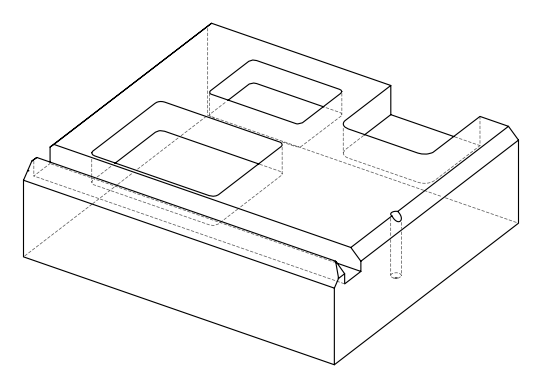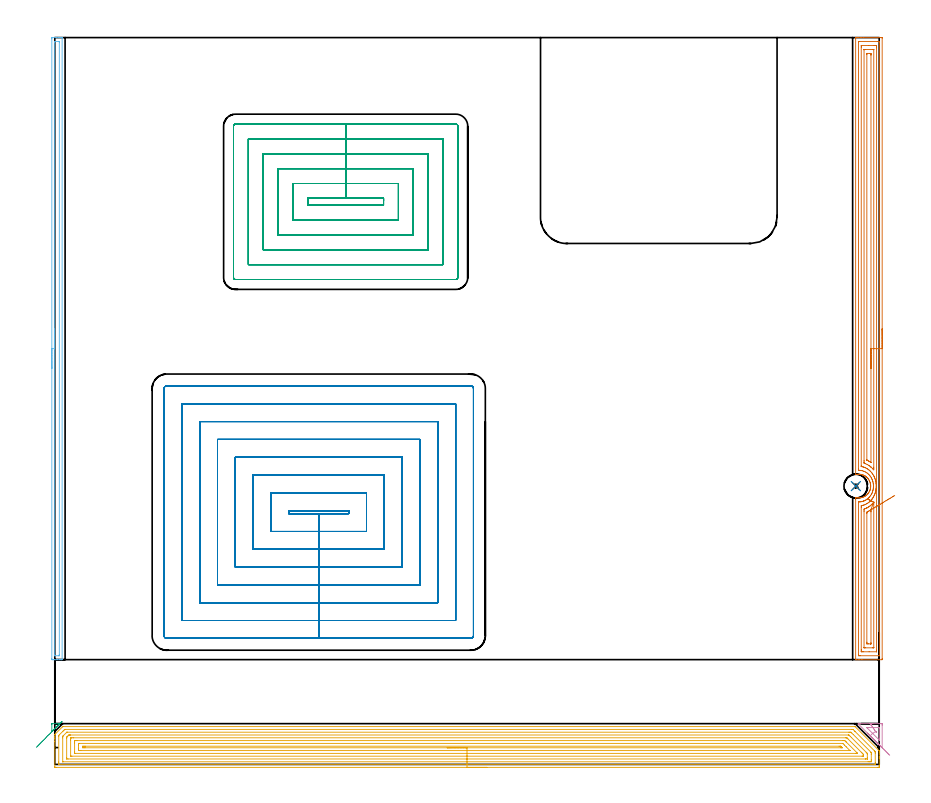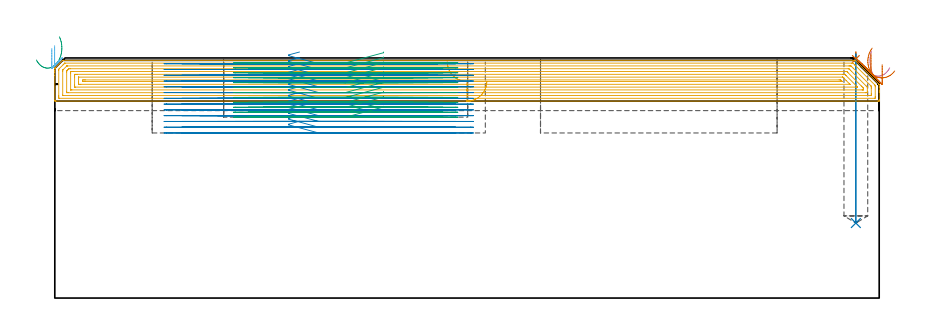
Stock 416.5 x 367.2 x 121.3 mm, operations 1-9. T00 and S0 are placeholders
(PLAN: 11 operations, 6 tool changes, 177.6 min)
(1 SPOT_DRILL | STEP1POCKET | NXT0321_9005460120000 | 0.03 min | 2 mm3)
(2 DRILL_BLIND_HOLE_INTO_CENTER | STEP1POCKET | UGT0301_515 | 0.34 min | 9126 mm3)
(3 AREA_MILL | FG_CHAMFER_SURFACE | UGT0205_001 | 0.19 min | 148 mm3)
(4 AREA_MILL_1 | FG_CHAMFER_SURFACE_1 | UGT0205_001 | 0.46 min | 2222 mm3)
(5 AREA_MILL_2 | FG_CHAMFER_SURFACE_2 | UGT0205_001 | 26.65 min | 97561 mm3)
(6 AREA_MILL_3 | FG_CHAMFER_SURFACE_3 | UGT0205_001 | 5.22 min | 4297 mm3)
(7 AREA_MILL_4 | FG_CHAMFER_SURFACE_4 | UGT0205_001 | 12.89 min | 28597 mm3)
(8 MILL_RECTANGULAR_POCKET | POCKET_RECTANGULAR_STRAIGHT | NXT0201_011 | Follow Part, ap 3, ae 75% | 68.52 min | 888198 mm3)
(9 MILL_RECTANGULAR_POCKET_1 | POCKET_RECTANGULAR_STRAIGHT_1 | NXT0201_013 | Follow Part, ap 2.5, ae 75% | 35.59 min | 325393 mm3)
(10 MILL_SLOT | SLOT_PARTIAL_RECTANGULAR | UGT0201_094 | Follow Part, ap 5, ae 75% | 19.92 min | 468221 mm3)
(11 MILL_RECTANGULAR_SLOT | SLOT_RECTANGULAR | UGT0201_004 | Follow Part, ap 8, ae 75% | 7.83 min | 356318 mm3)
(TOOL NXT0321_9005460120000 | NC Spot Drill, 142deg, 12mm, Carbide, Uncoated | D12 PA142 FL30 Z2)
(TOOL UGT0301_515 | Carbide Drill 12.0 mm | D12 PA118 FL101 Z2)
(TOOL UGT0205_001 | Chamfer Mill 20 x 3 x 45 deg. | D20 FL50 Z2)
(TOOL NXT0201_011 | ENDMILL 12mm [2P460-1200-NA 1630] | D12 FL38 Z6)
(TOOL NXT0201_013 | ENDMILL 10mm | D10 FL30 Z4)
(TOOL UGT0201_094 | End mill 20 mm | D20 FL38 Z4)
(TOOL UGT0201_004 | End Mill 32 mm | D32 FL53 Z6)
(OP 1 SPOT_DRILL)
G17 G21 G94 G90
T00 M6
G54
G17 G0 G90 X404.7 Y140.6 S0 M3
G43 Z131.3 H0
G94 G81 G98 Z120.784 F250. R124.3
G80
M5
M2
(OP 2 DRILL_BLIND_HOLE_INTO_CENTER)
G17 G21 G94 G90
T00 M6
G54
G17 G0 G90 X404.7 Y140.6 S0 M3
G43 Z131.3 H0
G94 G81 G98 Z37.9 F250. R123.3
G80
M5
M2
(OP 3 AREA_MILL)
G17 G21 G94 G90
T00 M6
G54
G17 G0 G90 X2.321 Y20.401 S1061 M3
G43 Z131.983 H0
G94 G1 X2.65 Y20.725 Z131.243 F250.
X2.931 Y21.003 Z130.466
X3.163 Y21.232 Z129.657
X3.344 Y21.411 Z128.822
X3.473 Y21.538 Z127.969
X3.549 Y21.613 Z127.103
X3.57 Y21.634 Z126.231
X3.537 Y21.601 Z125.36
X3.45 Y21.516 Z124.496
X3.31 Y21.377 Z123.646
X3.118 Y21.188 Z122.817
X2.875 Y20.948 Z122.014
X2.583 Y20.66 Z121.244
X2.245 Y20.326 Z120.512
X1.862 Y19.948 Z119.825
X1.438 Y19.53 Z119.188
X0.977 Y19.074 Z118.604
X0.481 Y18.585 Z118.08
X-1.493 Y16.608 Z116.107
X-1.497 Y16.702 Z116.103
X-1.5 Y16.864 Z116.1
X-1.499 Y20.336 Z116.101
X-1.497 Y20.458 Z116.102
X-1.492 Y20.592 Z116.106
X-1.254 Y20.6 Z116.345
X2.213 Y20.592 Z119.809
X2.277 Z119.87
X2.449 Z120.041
X2.45 Y20.588 Z120.042
X2.454 Y20.572 Z120.045
X2.435 Y20.542 Z120.028
X2.332 Y20.438 Z119.926
X2.2 Y20.309 Z119.8
X0.481 Y18.585 Z118.08
X-0.028 Y18.065 Z117.597
X-0.564 Y17.518 Z117.181
X-1.124 Y16.947 Z116.832
X-1.703 Y16.356 Z116.554
X-2.296 Y15.75 Z116.35
X-2.9 Y15.134 Z116.22
X-3.51 Y14.512 Z116.166
X-4.12 Y13.889 Z116.188
X-4.727 Y13.27 Z116.286
X-5.325 Y12.659 Z116.459
X-5.911 Y12.062 Z116.706
X-6.479 Y11.482 Z117.025
X-7.026 Y10.924 Z117.414
X-7.546 Y10.392 Z117.869
X-8.038 Y9.891 Z118.387
X-8.495 Y9.424 Z118.965
X-8.916 Y8.995 Z119.597
X-9.296 Y8.606 Z120.279
G0 Z131.3
M5
M2
(OP 4 AREA_MILL_1)
G17 G21 G94 G90
T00 M6
G54
G17 G0 G90 X421.803 Y4.597 S1061 M3
G43 Z131.3 H0
Z116.343
G94 G1 X421.426 Y4.974 Z115.654 F250.
X421.007 Y5.393 Z115.013
X420.55 Y5.85 Z114.427
X420.059 Y6.341 Z113.899
X419.537 Y6.863 Z113.434
X418.989 Y7.411 Z113.034
X418.418 Y7.982 Z112.704
X417.829 Y8.571 Z112.446
X417.226 Y9.174 Z112.261
X416.614 Y9.786 Z112.151
X415.997 Y10.403 Z112.117
X415.381 Y11.019 Z112.159
X414.77 Y11.63 Z112.277
X414.168 Y12.231 Z112.47
X413.581 Y12.819 Z112.736
X413.012 Y13.388 Z113.073
X412.466 Y13.934 Z113.48
X411.947 Y14.452 Z113.952
X411.802 Y14.597 Z114.095
X411.753 Y14.646 Z114.146
X411.559 Y14.841 Z114.34
X411.51 Y14.889 Z114.387
X411.461 Y14.939 Z114.438
X411.268 Y15.132 Z114.631
X411.218 Y15.18 Z114.679
X411.168 Y15.231 Z114.731
X410.977 Y15.423 Z114.922
X410.926 Y15.472 Z114.971
X410.876 Y15.524 Z115.023
X410.686 Y15.714 Z115.213
X410.635 Y15.764 Z115.262
X410.583 Y15.816 Z115.315
X405.9 Y20.5 Z119.998
X405.922 Y20.526 Z119.978
X405.982 Y20.593 Z119.918
X406.259 Y20.595 Z119.641
X407.049 Y20.6 Z118.851
X412.47 Z113.43
X413.26 Z112.634
X417.242 Y20.599 Z108.653
X417.636 Y20.596 Z108.259
X417.99 Y20.592 Z107.905
X417.993 Y20.561 Z107.903
X417.999 Y20.204 Z107.901
X418. Y19.839 Z107.9
Y8.504
X417.992 Y8.419 Z107.905
X417.898 Y8.504 Z108.001
X417.817 Y8.583 Z108.082
X417.733 Y8.667 Z108.167
X417.636 Y8.763 Z108.262
X417.603 Y8.796 Z108.296
X413.26 Y13.138 Z112.637
X413.216 Y13.184 Z112.683
X413.014 Y13.386 Z112.885
X412.969 Y13.43 Z112.929
X412.923 Y13.476 Z112.976
X412.723 Y13.677 Z113.176
X412.677 Y13.722 Z113.22
X412.631 Y13.769 Z113.268
X412.432 Y13.968 Z113.467
X412.385 Y14.014 Z113.512
X412.338 Y14.061 Z113.561
X412.141 Y14.259 Z113.758
X412.093 Y14.305 Z113.804
X411.947 Y14.452 Z113.952
X413.172 Y15.677 Z112.728
X410.402 Y18.449 Z115.498
X410.325 Y18.531 Z115.575
X410.278 Y18.582 Z115.622
X410.334 Y18.59 Z115.566
X410.486 Y18.598 Z115.414
X410.635 Y18.599 Z115.265
X411.359 Y18.6 Z114.541
X416.037 Y18.599 Z109.863
X416.338 Y18.595 Z109.562
X416.539 Y18.59 Z109.361
X416.58 Y18.585 Z109.32
X416.582 Y18.577 Z109.318
X416.584 Y18.549 Z109.316
X416.585 Y18.449 Z109.315
Y13.184
X416.582 Y12.485 Z109.318
X416.579 Y12.306 Z109.321
X416.576 Y12.282 Z109.324
X416.572 Y12.284 Z109.328
X416.545 Y12.306 Z109.355
X413.172 Y15.677 Z112.728
X414.721 Y16.59 Z111.179
X414.738 Y16.591 Z111.162
X415.011 Y16.594 Z110.889
X415.114 Y16.59 Z110.786
X415.165 Y16.564 Z110.735
X415.167 Y16.537 Z110.733
X415.169 Y16.329 Z110.731
X415.167 Y16.214 Z110.733
X415.165 Y16.154 Z110.735
X415.097 Y16.213 Z110.803
X415.011 Y16.293 Z110.889
X414.793 Y16.507 Z111.107
X414.76 Y16.542 Z111.14
X414.728 Y16.58 Z111.172
X414.721 Y16.59 Z111.179
X414.299 Y17.195 Z111.644
X413.902 Y17.764 Z112.173
X413.533 Y18.293 Z112.76
X413.194 Y18.779 Z113.401
X412.889 Y19.217 Z114.091
X412.619 Y19.603 Z114.825
X412.387 Y19.936 Z115.597
X412.194 Y20.212 Z116.402
X412.042 Y20.43 Z117.233
X411.932 Y20.588 Z118.084
X411.865 Y20.684 Z118.948
X411.841 Y20.718 Z119.819
X411.861 Y20.689 Z120.691
X411.924 Y20.599 Z121.557
X412.031 Y20.447 Z122.409
X412.179 Y20.234 Z123.242
X412.368 Y19.963 Z124.049
X412.597 Y19.635 Z124.825
G0 Z131.3
M5
M2
(OP 5 AREA_MILL_2)
G17 G21 G94 G90
T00 M6
G54
G17 G0 G90 X218.25 Y-1.5 S1061 M3
G43 Z131.3 H0
Z109.5
G94 G1 X218.212 Z108.628 F250.
X218.098 Z107.764
X217.909 Z106.912
X217.647 Z106.08
X217.313 Z105.274
X216.91 Z104.5
X216.442 Z103.764
X215.91 Z103.072
X215.321 Z102.429
X214.678 Z101.84
X213.986 Z101.308
X213.25 Z100.84
X212.476 Z100.437
X211.67 Z100.103
X210.838 Z99.841
X209.987 Z99.652
X209.122 Z99.538
X208.25 Z99.5
X0.614
X0.257 Y-1.496 Z99.502
X0.01 Y-1.492 Z99.506
X0. Y-1.24 Z99.757
Y11.463 Z112.458
Y12.905 Z113.902
Y13.238 Z114.233
Y13.903 Z114.903
Y15.013 Z116.011
X0.002 Y15.092 Z116.09
X0.019 Y15.119 Z116.118
X0.102 Y15.203 Z116.202
X0.207 Y15.309 Z116.305
X3.904 Y19.007 Z120.002
X3.953 Y19.051 Z120.047
X4.006 Y19.099 Z120.085
X4.186 Y19.1 Z120.1
X404.276
X404.295 Y19.093 Z120.093
X404.317 Y19.083 Z120.082
X416.375 Y7.025 Z108.023
X416.49 Y6.91 Z107.905
X416.5 Y6.692 Z107.692
Y5.915 Z106.915
Y5.25 Z106.245
Y4.03 Z105.027
Y3.475 Z104.469
Y2.865 Z103.86
Y-0.686 Z100.311
X416.497 Y-0.963 Z100.034
X416.492 Y-1.492 Z99.506
X416.42 Y-1.494 Z99.504
X415.886 Y-1.5 Z99.5
X208.25
Y-0.086 Z100.914
X2.4 Y-0.085 Z100.915
X2.01 Y-0.076 Z100.924
X2.003 Y0.319 Z101.319
X2.001 Y0.812 Z101.812
X2. Y1.21 Z102.21
X2.001 Y14.125 Z115.125
X2.004 Y14.519 Z115.519
X2.01 Y14.643 Z115.643
X2.375 Y15.025 Z116.025
X4.186 Y16.836 Z117.836
X4.61 Y17.255 Z118.255
X5.038 Y17.676 Z118.676
X5.062 Y17.684 Z118.684
X5.07 Y17.685 Z118.685
X5.079
X402.48 Y17.686 Z118.686
X403.263 Y17.676 Z118.676
X403.383 Y17.562 Z118.562
X404.162 Y16.788 Z117.788
X404.276 Y16.674 Z117.674
X414.1 Y6.849 Z107.849
X414.449 Y6.489 Z107.489
X414.49 Y6.444 Z107.444
X414.494 Y6.376 Z107.376
X414.498 Y6.27 Z107.27
X414.499 Y6.137 Z107.137
X414.5 Y5.74 Z106.74
X414.499 Y0.812 Z101.812
X414.498 Y0.417 Z101.417
X414.49 Y-0.076 Z100.924
X414.11 Y-0.085 Z100.915
X414.1 Y-0.086 Z100.914
X208.25
Y1.328 Z102.328
X4.186 Y1.329 Z102.329
X4.062 Y1.33 Z102.33
X4.018 Y1.333 Z102.333
X4.013 Y1.334 Z102.334
X4.008 Y1.347 Z102.347
X4.004 Y1.391 Z102.391
X4.001 Y1.515 Z102.515
Y13.422 Z114.422
X4.01 Y14.125 Z115.125
X4.021 Y14.21 Z115.21
X4.059 Y14.252 Z115.252
X4.186 Y14.385 Z115.385
X5.836 Y16.036 Z117.036
X5.972 Y16.171 Z117.171
X6.046 Y16.239 Z117.239
X6.075 Y16.264 Z117.264
X6.103 Y16.266 Z117.266
X6.232 Y16.269 Z117.269
X6.493 Y16.271 Z117.271
X401.224
X401.597 Y16.27 Z117.27
X402.122 Y16.267 Z117.267
X402.205 Y16.265 Z117.265
X402.371 Y16.118 Z117.118
X402.49 Y16.008 Z117.008
X402.6 Y15.9 Z116.9
X403.383 Y15.118 Z116.118
X412.362 Y6.137 Z107.137
X412.409 Y6.087 Z107.087
X412.49 Y5.996 Z106.996
X412.496 Y5.957 Z106.957
X412.499 Y5.25 Z106.25
X412.5 Y5.065 Z106.065
Y2.402 Z103.402
X412.499 Y1.7 Z102.7
X412.497 Y1.517 Z102.517
X412.49 Y1.337 Z102.337
X412.314 Y1.334 Z102.334
X411.793 Y1.33 Z102.33
X411.421 Y1.329 Z102.329
X410.901 Y1.328 Z102.328
X208.25
Y2.743 Z103.743
X6.708
X6.09 Y2.748 Z103.748
X6.024 Y2.749 Z103.749
X6.01 Y2.83 Z103.83
X6.006 Y3.036 Z104.036
X6. Y3.447 Z104.447
X6.001 Y13.238 Z114.238
X6.01 Y13.667 Z114.667
X6.025 Y13.764 Z114.764
X6.081 Y13.824 Z114.824
X6.175 Y13.923 Z114.923
X6.375 Y14.125 Z115.125
X6.619 Y14.37 Z115.37
X6.865 Y14.614 Z115.614
X7.07 Y14.809 Z115.809
X7.119 Y14.85 Z115.85
X7.206 Y14.853 Z115.853
X7.39 Y14.855 Z115.855
X7.758 Y14.857 Z115.857
X7.915
X400.861
X401.045 Y14.855 Z115.855
X401.136 Y14.853 Z115.853
X401.178 Y14.851 Z115.851
X401.256 Y14.783 Z115.783
X401.597 Y14.452 Z115.452
X401.925 Y14.125 Z115.125
X402.49 Y13.561 Z114.561
X409.913 Y6.137 Z107.137
X410.187 Y5.86 Z106.86
X410.365 Y5.676 Z106.676
X410.49 Y5.544 Z106.544
X410.5 Y5.25 Z106.25
Y3.502 Z104.502
X410.499 Y3.045 Z104.045
X410.497 Y2.83 Z103.83
X410.494 Y2.776 Z103.776
X410.491 Y2.754 Z103.754
X410.474 Y2.75 Z103.75
X410.367 Y2.747 Z103.747
X409.635 Y2.743 Z103.743
X409.478
X208.25
Y4.157 Z105.157
X8.651 Y4.158 Z105.158
X8.445 Y4.159 Z105.159
X8.033 Y4.164 Z105.164
X8.009 Y4.17 Z105.17
X8.006 Y4.182 Z105.182
X8.003 Y4.213 Z105.213
X8.001 Y4.27 Z105.27
X8. Y4.362 Z105.362
X8.001 Y12.35 Z113.35
X8.004 Y12.994 Z113.994
X8.01 Y13.238 Z114.238
X8.025 Y13.314 Z114.314
X8.086 Y13.376 Z114.376
X8.136 Y13.425 Z114.425
X8.239 Y13.436 Z114.436
X8.448 Y13.44 Z114.44
X8.651 Y13.442 Z114.442
X9.338 Y13.443 Z114.443
X9.545
X399.605
X399.811 Y13.442 Z114.442
X400.017 Y13.439 Z114.439
X400.15 Y13.436 Z114.436
X400.22 Y13.372 Z114.372
X400.36 Y13.238 Z114.238
X400.704 Y12.897 Z113.897
X407.464 Y6.137 Z107.137
X407.849 Y5.751 Z106.751
X408.34 Y5.25 Z106.25
X408.49 Y5.086 Z106.086
X408.494 Y4.926 Z105.926
X408.499 Y4.604 Z105.604
X408.497 Y4.362 Z105.362
X408.492 Y4.201 Z105.201
X408.49 Y4.167 Z105.167
X408.399 Y4.163 Z105.163
X408.262 Y4.159 Z105.159
X408.055 Y4.157 Z105.157
X407.849
X208.25
Y5.571 Z106.571
X10.438
X10.113 Y5.573 Z106.573
X10.048 Y5.575 Z106.575
X10.02 Y5.578 Z106.578
X10.01 Y5.588 Z106.588
X10.004 Y5.681 Z106.681
X10.001 Y6.137 Z107.137
X10. Y6.572 Z107.572
Y10.575 Z111.575
Y11.01 Z112.01
X10.003 Y11.463 Z112.463
X10.009 Y11.889 Z112.889
X10.02 Y12.022 Z113.022
X10.153 Y12.024 Z113.024
X10.438 Y12.027 Z113.027
X10.761 Y12.029 Z113.029
X11.331
X398.025
X398.349 Y12.028 Z113.028
X398.918 Y12.024 Z113.024
X399.103 Y12.022 Z113.022
X399.297 Y11.843 Z112.843
X399.688 Y11.463 Z112.463
X399.811 Y11.341 Z112.341
X405.169 Y5.983 Z106.983
X405.42 Y5.728 Z106.728
X405.541 Y5.602 Z106.602
X405.563 Y5.577 Z106.577
X405.554 Y5.576 Z106.576
X405.518 Y5.574 Z106.574
X405.169 Y5.572 Z106.572
X404.846 Y5.571 Z106.571
X208.25
Y6.985 Z107.985
X13.117
X12.26 Y6.989 Z107.989
X12.224 Y6.992 Z107.992
X12.01 Y7.025 Z108.025
X12.004 Y7.243 Z108.243
X12.001 Y7.912 Z108.912
X12. Y8.135 Z109.135
Y9.688 Z110.688
Y9.909 Z110.909
X12.008 Y10.575 Z111.575
X12.01 Y10.6 Z111.6
X12.017 Y10.608 Z111.608
X12.065 Y10.611 Z111.611
X12.144 Y10.614 Z111.614
X397.986
X398.025 Y10.613 Z111.613
X398.064 Y10.61 Z111.61
X398.084 Y10.607 Z111.607
X398.098 Y10.598 Z111.598
X398.125 Y10.575 Z111.575
X398.918 Y9.785 Z110.785
X399.811 Y8.892 Z109.892
X401.597 Y7.106 Z108.106
X401.676 Y7.025 Z108.025
X401.7 Y6.997 Z107.997
X401.703 Y6.991 Z107.991
X401.701 Y6.99 Z107.99
X401.677 Y6.987 Z107.987
X401.637 Y6.986 Z107.986
X401.597 Y6.985 Z107.985
X208.25
Y8.4 Z109.4
X15.306
X14.903
X14.41 Y8.403 Z109.403
X14.01 Y8.407 Z109.407
X14. Y8.8 Z109.8
Y8.81 Z109.81
X14.01 Y9.193 Z110.193
X14.503 Y9.198 Z110.198
X14.903 Y9.2 Z110.2
X15.393
X396.239
X396.731 Y9.199 Z110.199
X396.93 Y9.196 Z110.196
X397.027 Y9.194 Z110.194
X397.132 Y9.111 Z110.111
X397.446 Y8.8 Z109.8
X397.763 Y8.479 Z109.479
X397.831 Y8.406 Z109.406
X397.776 Y8.404 Z109.404
X397.669 Y8.401 Z109.401
X397.534 Y8.4 Z109.4
X397.132
X208.25
X207.378 Z109.438
X206.514 Z109.551
X205.662 Z109.74
X204.83 Z110.003
X204.024 Z110.336
X203.25 Z110.739
X202.514 Z111.208
X201.822 Z111.739
X201.179 Z112.328
X200.59 Z112.972
X200.059 Z113.664
X199.59 Z114.4
X199.187 Z115.173
X198.853 Z115.979
X198.591 Z116.811
X198.402 Z117.663
X198.288 Z118.528
X198.25 Z119.4
G0 Z131.3
M5
M2
(OP 6 AREA_MILL_3)
G17 G21 G94 G90
T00 M6
G54
G17 G0 G90 X-1.5 Y200.05 S1061 M3
G43 Z131.3 H0
Z126.1
G94 G1 Y200.088 Z125.228 F250.
Y200.202 Z124.364
Y200.391 Z123.512
Y200.653 Z122.68
Y200.987 Z121.874
Y201.39 Z121.1
Y201.858 Z120.364
Y202.39 Z119.672
Y202.979 Z119.029
Y203.622 Z118.44
Y204.314 Z117.908
Y205.05 Z117.44
Y205.824 Z117.037
Y206.63 Z116.703
Y207.462 Z116.441
Y208.313 Z116.252
Y209.178 Z116.138
Y210.05 Z116.1
X-1.499 Y366.567 Z116.101
X-1.496 Y366.976 Z116.102
X-1.492 Y367.19 Z116.105
X-1.095 Y367.2 Z116.501
X0.661 Z118.256
X2.053 Z119.649
X2.417 Z120.012
X3.145 Z120.745
X3.365 Z120.964
X3.534 Y367.198 Z121.127
X3.697 Y367.19 Z121.289
X3.7 Y367.015 Z121.3
Y53.085
X3.697 Y52.91 Z121.289
X3.534 Y52.902 Z121.127
X3.365 Y52.9 Z120.964
X3.145 Z120.744
X2.417 Z120.012
X1.175 Z118.772
X-0.217 Z117.378
X-0.838 Z116.758
X-1.095 Y52.901 Z116.501
X-1.321 Y52.904 Z116.275
X-1.492 Y52.91 Z116.105
X-1.496 Y53.124 Z116.101
X-1.499 Y53.532
X-1.5 Y210.05 Z116.1
X-0.086 Z117.514
X-0.085 Y364.645 Z117.515
X-0.084 Y364.779 Z117.516
X-0.079 Y365.157 Z117.521
X-0.069 Y365.19 Z117.531
X-0.001 Y365.195 Z117.599
X0.109 Y365.199 Z117.709
X0.247 Y365.2 Z117.847
X2.004 Z119.604
X2.208 Y365.198 Z119.808
X2.244 Y365.196 Z119.844
X2.277 Y365.19 Z119.877
X2.28 Y365.143 Z119.88
X2.285 Y364.913 Z119.885
Y55.455
X2.284 Y55.321 Z119.884
X2.279 Y54.943 Z119.879
X2.269 Y54.91 Z119.869
X2.2 Y54.905 Z119.8
X2.09 Y54.901 Z119.69
X1.952 Y54.9 Z119.552
X0.196 Z117.796
X-0.008 Y54.902 Z117.592
X-0.044 Y54.904 Z117.556
X-0.077 Y54.91 Z117.523
X-0.08 Y54.957 Z117.52
X-0.085 Y55.187 Z117.515
X-0.086 Y210.05 Z117.514
Y210.922 Z117.552
Y211.786 Z117.666
Y212.638 Z117.855
Y213.47 Z118.117
Y214.276 Z118.451
Y215.05 Z118.854
Y215.786 Z119.323
Y216.478 Z119.854
Y217.121 Z120.443
Y217.71 Z121.086
Y218.241 Z121.778
Y218.71 Z122.514
Y219.113 Z123.288
Y219.447 Z124.094
Y219.709 Z124.926
Y219.898 Z125.778
Y220.012 Z126.643
Y220.05 Z127.514
G0 Z131.3
M5
M2
(OP 7 AREA_MILL_4)
G17 G21 G94 G90
T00 M6
G54
G17 G0 G90 X418. Y220.05 S1061 M3
G43 Z131.3 H0
Z117.9
G94 G1 Y220.012 Z117.028 F250.
Y219.898 Z116.164
Y219.709 Z115.312
Y219.447 Z114.48
Y219.113 Z113.674
Y218.71 Z112.9
Y218.242 Z112.164
Y217.71 Z111.472
Y217.121 Z110.829
Y216.478 Z110.24
Y215.786 Z109.709
Y215.05 Z109.24
Y214.276 Z108.837
Y213.47 Z108.503
Y212.638 Z108.241
Y211.786 Z108.052
Y210.922 Z107.938
Y210.05 Z107.9
Y53.532
X417.997 Y53.144 Z107.902
X417.992 Y52.91 Z107.906
X417.755 Y52.9 Z108.142
X407.759 Z118.136
X406.356 Z119.541
X405.989 Z119.906
X405.017 Z120.882
X404.624 Y52.907 Z121.267
X404.603 Y52.909 Z121.288
X404.6 Y53.085 Z121.3
Y134.027
X404.605 Y134.804 Z121.291
X404.994 Y134.726 Z120.904
X405.047 Y134.715 Z120.851
X405.397 Y134.662 Z120.501
X405.837 Y134.621 Z120.062
X406.278 Y134.61 Z119.621
X406.719 Y134.632 Z119.18
X407.158 Y134.687 Z118.741
X407.6 Y134.776 Z118.299
X408.039 Y134.895 Z117.86
X408.255 Y134.966 Z117.644
X408.644 Y135.14 Z117.255
X408.92 Y135.264 Z116.98
X409.248 Y135.45 Z116.652
X409.367 Y135.517 Z116.533
X409.8 Y135.804 Z116.1
X409.846 Y135.838 Z116.054
X409.876 Y135.86 Z116.023
X410.289 Y136.226 Z115.61
X410.68 Y136.616 Z115.219
X410.762 Y136.71 Z115.137
X410.8 Y136.754 Z115.099
X411.123 Y137.193 Z114.774
X411.417 Y137.648 Z114.481
X411.53 Y137.854 Z114.369
X411.56 Y137.911 Z114.338
X411.702 Y138.223 Z114.197
X411.81 Y138.499 Z114.085
X411.827 Y138.541 Z114.069
X411.968 Y138.986 Z113.931
X412.075 Y139.435 Z113.823
X412.113 Y139.697 Z113.776
X412.145 Y139.881 Z113.749
X412.164 Y140.087 Z113.733
X412.17 Y140.181 Z113.723
X412.183 Y140.329 Z113.713
Y140.537 Z113.707
X412.185 Y140.786 Z113.709
X412.176 Y140.92 Z113.717
X412.174 Y140.955 Z113.721
X412.171 Y141.002 Z113.724
X412.157 Y141.182 Z113.733
X412.155 Y141.223 Z113.737
X412.12 Y141.484 Z113.778
X412.114 Y141.523 Z113.783
X412.093 Y141.671 Z113.805
X412.002 Y142.077 Z113.894
X411.993 Y142.117 Z113.903
X411.857 Y142.567 Z114.041
X411.686 Y143.011 Z114.21
X411.645 Y143.103 Z114.253
X411.56 Y143.289 Z114.338
X411.388 Y143.601 Z114.511
X411.201 Y143.905 Z114.697
X410.949 Y144.251 Z114.95
X410.779 Y144.462 Z115.119
X410.68 Y144.586 Z115.219
X410.582 Y144.694 Z115.316
X410.481 Y144.799 Z115.417
X410.148 Y145.105 Z115.751
X409.972 Y145.25 Z115.923
X409.845 Y145.356 Z116.054
X409.8 Y145.394 Z116.099
X409.633 Y145.515 Z116.266
X409.586 Y145.548 Z116.312
X409.53 Y145.585 Z116.367
X409.426 Y145.654 Z116.473
X409.368 Y145.692 Z116.532
X408.919 Y145.936 Z116.979
X408.483 Y146.137 Z117.416
X408.388 Y146.172 Z117.51
X408.202 Y146.24 Z117.693
X408.037 Y146.301 Z117.858
X407.974 Y146.319 Z117.921
X407.6 Y146.424 Z118.298
X407.158 Y146.515 Z118.741
X406.866 Y146.557 Z119.034
X406.57 Y146.586 Z119.33
X406.278 Y146.592 Z119.622
X405.83 Y146.586 Z120.07
X405.398 Y146.537 Z120.502
X404.994 Y146.47 Z120.906
X404.849 Y146.438 Z121.051
X404.747 Y146.418 Z121.147
X404.602 Y146.395 Z121.289
X404.6 Y146.549 Z121.3
Y367.015
X404.603 Y367.191 Z121.288
X404.625 Y367.2 Z121.266
X405.017 Z120.882
X405.255 Z120.645
X405.989 Z119.906
X407.241 Z118.656
X408.644 Z117.251
X417.496 Z108.401
X417.757 Y367.198 Z108.14
X417.992 Y367.19 Z107.906
X417.999 Y366.954 Z107.899
X418. Y210.05 Z107.9
X416.586 Z109.314
X416.585 Y54.995 Z109.315
X416.584 Y54.941 Z109.316
X416.582 Y54.916 Z109.318
X416.58 Y54.91 Z109.32
X416.559 Y54.908 Z109.341
X416.142 Y54.901 Z109.758
X406.874 Y54.9 Z119.026
X406.404 Y54.901 Z119.496
X406.145 Y54.906 Z119.755
X406.022 Y54.91 Z119.878
X406.015 Y55.295 Z119.885
X406.014 Y55.321 Z119.886
Y132.238
X406.018 Y132.455 Z119.882
X406.021 Y132.563 Z119.879
X406.025 Y132.606 Z119.875
X406.132 Y132.611 Z119.768
X406.49 Y132.627 Z119.41
X406.874 Y132.653 Z119.026
X407.296 Y132.706 Z118.604
X407.759 Y132.798 Z118.141
X408.025 Y132.865 Z117.875
X408.644 Y133.052 Z117.256
X408.704 Y133.073 Z117.196
X408.845 Y133.133 Z117.055
X409.313 Y133.352 Z116.587
X409.53 Y133.465 Z116.37
X409.886 Y133.667 Z116.014
X410.415 Y134.004 Z115.485
X410.429 Y134.013 Z115.471
X410.448 Y134.027 Z115.452
X410.907 Y134.424 Z114.993
X411.3 Y134.791 Z114.6
X411.366 Y134.855 Z114.534
X411.43 Y134.922 Z114.47
X411.783 Y135.328 Z114.117
X412.164 Y135.837 Z113.736
X412.185 Y135.871 Z113.715
X412.506 Y136.386 Z113.394
X412.684 Y136.71 Z113.216
X412.761 Y136.867 Z113.139
X412.81 Y136.974 Z113.09
X413.07 Y137.584 Z112.83
X413.076 Y137.599 Z112.824
X413.078 Y137.605 Z112.822
X413.285 Y138.283 Z112.615
X413.337 Y138.499 Z112.563
X413.451 Y139.009 Z112.449
X413.513 Y139.394 Z112.387
X413.558 Y139.795 Z112.342
X413.594 Y140.288 Z112.306
X413.597 Y140.343 Z112.303
Y140.65
X413.592 Y140.914 Z112.308
X413.575 Y141.182 Z112.325
X413.541 Y141.601 Z112.359
X413.472 Y142.077 Z112.428
X413.341 Y142.697 Z112.559
X413.267 Y142.971 Z112.633
X413.07 Y143.586 Z112.83
X412.966 Y143.865 Z112.934
X412.896 Y144.042 Z113.004
X412.676 Y144.503 Z113.224
X412.534 Y144.76 Z113.366
X412.185 Y145.328 Z113.715
X411.948 Y145.654 Z113.952
X411.661 Y146.016 Z114.239
X411.3 Y146.418 Z114.6
X411.165 Y146.549 Z114.735
X410.767 Y146.899 Z115.133
X410.415 Y147.185 Z115.485
X410.044 Y147.443 Z115.856
X409.53 Y147.737 Z116.37
X408.966 Y148.013 Z116.934
X408.644 Y148.134 Z117.256
X408.043 Y148.337 Z117.857
X407.759 Y148.408 Z118.141
X407.668 Y148.429 Z118.232
X407.228 Y148.505 Z118.672
X406.874 Y148.551 Z119.026
X406.639 Y148.575 Z119.261
X406.14 Y148.594 Z119.76
X406.023 Y148.599 Z119.877
X406.014 Y149.232 Z119.886
X406.015 Y365.104 Z119.885
X406.016 Y365.159 Z119.884
X406.018 Y365.184 Z119.882
X406.02 Y365.19 Z119.88
X406.041 Y365.192 Z119.859
X406.458 Y365.199 Z119.442
X415.726 Y365.2 Z110.174
X416.195 Y365.199 Z109.705
X416.455 Y365.194 Z109.445
X416.578 Y365.19 Z109.322
X416.585 Y364.805 Z109.315
X416.586 Y364.779 Z109.314
Y210.05
X415.171 Z110.729
Y57.671
X415.169 Y57.11 Z110.731
X415.166 Y56.944 Z110.734
X415.165 Y56.911 Z110.735
X415.118 Y56.906 Z110.782
X415.047 Y56.902 Z110.853
X411.404 Y56.9 Z114.496
X408.644 Z117.256
X407.966 Y56.901 Z117.934
X407.759 Y56.904 Z118.141
X407.552 Y56.91 Z118.348
X407.435 Y56.919 Z118.465
X407.432 Y56.999 Z118.468
X407.43 Y57.11 Z118.47
X407.429 Y57.444 Z118.471
X407.428 Y58.004 Z118.472
X407.429 Y129.889 Z118.471
X407.431 Y130.45 Z118.469
X407.433 Y130.616 Z118.467
X407.435 Y130.692 Z118.465
X407.501 Y130.711 Z118.399
X407.759 Y130.773 Z118.141
X408.217 Y130.882 Z117.683
X408.644 Y131.007 Z117.256
X408.901 Y131.085 Z116.999
X409.536 Y131.344 Z116.364
X410.118 Y131.644 Z115.782
X410.415 Y131.813 Z115.485
X410.674 Y131.977 Z115.226
X411.074 Y132.238 Z114.826
X411.201 Y132.338 Z114.699
X411.3 Y132.42 Z114.6
X411.68 Y132.749 Z114.22
X412.094 Y133.133 Z113.806
X412.14 Y133.179 Z113.76
X412.185 Y133.227 Z113.715
X412.561 Y133.647 Z113.339
X412.869 Y134.027 Z113.031
X412.956 Y134.142 Z112.944
X413.07 Y134.302 Z112.83
X413.317 Y134.672 Z112.583
X413.477 Y134.922 Z112.423
X413.658 Y135.222 Z112.242
X413.956 Y135.784 Z111.944
X413.966 Y135.805 Z111.934
X413.971 Y135.816 Z111.929
X414.226 Y136.437 Z111.674
X414.336 Y136.71 Z111.564
X414.459 Y137.096 Z111.441
X414.615 Y137.605 Z111.285
X414.66 Y137.788 Z111.24
X414.825 Y138.499 Z111.075
X414.827 Y138.513 Z111.073
X414.841 Y138.59 Z111.059
X414.904 Y139.033 Z110.996
X414.938 Y139.295 Z110.962
X414.948 Y139.394 Z110.952
X414.974 Y139.722 Z110.926
X415.001 Y140.125 Z110.899
X415.007 Y140.288 Z110.893
X415.009 Y140.559 Z110.891
X415.005 Y141.016 Z110.895
X414.996 Y141.182 Z110.904
X414.965 Y141.6 Z110.935
X414.931 Y141.985 Z110.969
X414.92 Y142.077 Z110.98
X414.841 Y142.606 Z111.059
X414.765 Y142.971 Z111.135
X414.744 Y143.069 Z111.156
X414.634 Y143.516 Z111.266
X414.533 Y143.865 Z111.367
X414.386 Y144.325 Z111.514
X414.227 Y144.76 Z111.673
X414.15 Y144.957 Z111.75
X413.956 Y145.399 Z111.944
X413.832 Y145.654 Z112.068
X413.695 Y145.917 Z112.205
X413.308 Y146.549 Z112.592
X413.07 Y146.901 Z112.83
X412.839 Y147.209 Z113.061
X412.654 Y147.443 Z113.246
X412.185 Y147.978 Z113.715
X411.806 Y148.337 Z114.094
X411.3 Y148.772 Z114.6
X411.049 Y148.972 Z114.851
X410.681 Y149.232 Z115.219
X410.415 Y149.391 Z115.485
X410.042 Y149.608 Z115.858
X409.53 Y149.85 Z116.37
X409.347 Y149.934 Z116.553
X408.857 Y150.126 Z117.043
X408.644 Y150.195 Z117.256
X408.545 Y150.227 Z117.355
X408.084 Y150.351 Z117.816
X407.759 Y150.427 Z118.141
X407.577 Y150.469 Z118.323
X407.447 Y150.502 Z118.453
X407.435 Y150.507 Z118.465
X407.433 Y150.533 Z118.467
X407.43 Y150.591 Z118.47
X407.429 Y150.686 Z118.471
X407.428 Y151.021 Z118.472
X407.429 Y362.429 Z118.471
X407.431 Y362.99 Z118.469
X407.434 Y363.156 Z118.466
X407.435 Y363.189 Z118.465
X407.482 Y363.194 Z118.418
X407.553 Y363.198 Z118.347
X411.196 Y363.2 Z114.704
X413.956 Z111.944
X414.634 Y363.199 Z111.266
X414.841 Y363.196 Z111.059
X415.048 Y363.19 Z110.852
X415.165 Y363.181 Z110.735
X415.168 Y363.101 Z110.732
X415.169 Y362.99 Z110.731
X415.171 Y362.656 Z110.729
X415.172 Y362.096 Z110.728
X415.171 Y210.05 Z110.729
X413.757 Z112.143
Y150.126
X413.756 Y149.433 Z112.144
X413.755 Y149.232 Z112.145
X413.75 Y148.799 Z112.15
X413.351 Y149.232 Z112.549
X413.07 Y149.538 Z112.83
X412.453 Y150.126 Z113.447
X412.31 Y150.252 Z113.59
X412.185 Y150.357 Z113.715
X411.824 Y150.65 Z114.076
X411.324 Y151.021 Z114.576
X411.3 Y151.037 Z114.6
X411.254 Y151.067 Z114.646
X410.415 Y151.535 Z115.485
X409.607 Y151.915 Z116.293
X408.967 Y152.154 Z116.933
X408.85 Y152.202 Z117.05
X408.847 Y152.333 Z117.053
X408.844 Y152.608 Z117.056
X408.843 Y152.809 Z117.057
Y153.503
Y361.
X408.845 Y361.1 Z117.055
X408.847 Y361.16 Z117.053
X408.849 Y361.186 Z117.051
X408.868 Y361.19 Z117.032
X409.088 Y361.195 Z116.812
X409.53 Y361.2 Z116.37
X413.07 Z112.83
X413.513 Y361.195 Z112.387
X413.732 Y361.19 Z112.168
X413.751 Y361.187 Z112.149
X413.753 Y361.17 Z112.147
X413.756 Y361.13 Z112.144
X413.757 Y361.074 Z112.143
Y210.05
X412.343 Z113.557
X412.342 Y152.651 Z113.558
X412.34 Y152.597 Z113.56
X412.336 Y152.557 Z113.564
X412.334 Y152.55 Z113.566
X412.313 Y152.562 Z113.587
X412.185 Y152.647 Z113.715
X411.945 Y152.809 Z113.955
X411.3 Y153.187 Z114.6
X411.03 Y153.34 Z114.87
X410.517 Y153.601 Z115.383
X410.415 Y153.648 Z115.485
X410.299 Y153.704 Z115.601
X410.263 Y153.731 Z115.637
X410.261 Y153.745 Z115.639
X410.259 Y153.784 Z115.641
X410.257 Y153.863 Z115.643
Y358.677
X410.258 Y358.837 Z115.642
X410.262 Y359.156 Z115.638
X410.264 Y359.192 Z115.636
X410.269 Y359.194 Z115.631
X410.288 Y359.197 Z115.612
X410.33 Y359.199 Z115.57
X410.415 Y359.2 Z115.485
X410.625 Z115.275
X411.51 Z114.39
X412.185 Y359.196 Z113.715
X412.281 Y359.194 Z113.619
X412.334 Y359.19 Z113.566
X412.338 Y358.997 Z113.562
X412.342 Y358.678 Z113.558
X412.343 Y358.518 Z113.557
Y358.358
Y210.05
Y209.178 Z113.595
Y208.314 Z113.709
Y207.462 Z113.898
Y206.63 Z114.16
Y205.824 Z114.494
Y205.05 Z114.897
Y204.314 Z115.365
Y203.622 Z115.896
Y202.979 Z116.486
Y202.39 Z117.129
Y201.858 Z117.821
Y201.39 Z118.557
Y200.987 Z119.331
Y200.653 Z120.137
Y200.391 Z120.969
Y200.202 Z121.82
Y200.088 Z122.685
Y200.05 Z123.557
G0 Z131.3
X412.961 Y132.87
Z126.264
G1 X412.479 Y133.13 Z125.584
X412.051 Y133.36 Z124.86
X411.68 Y133.56 Z124.096
X411.369 Y133.727 Z123.298
X411.121 Y133.861 Z122.473
X410.937 Y133.96 Z121.626
X410.818 Y134.023 Z120.764
X410.766 Y134.051 Z119.893
X410.782 Y134.043 Z119.021
X410.864 Y133.999 Z118.154
X411.012 Y133.919 Z117.298
X411.225 Y133.804 Z116.46
X411.502 Y133.655 Z115.646
X411.841 Y133.473 Z114.863
X412.238 Y133.26 Z114.116
X412.691 Y133.016 Z113.412
X413.196 Y132.744 Z112.754
X413.75 Y132.446 Z112.15
X413.752 Y132.445 Z112.148
X413.755 Y132.442 Z112.145
X413.756 Y132.238 Z112.144
X413.757 Y131.962 Z112.143
Y59.1
X413.755 Y59. Z112.145
X413.753 Y58.94 Z112.147
X413.751 Y58.914 Z112.149
X413.732 Y58.91 Z112.168
X413.512 Y58.905 Z112.388
X413.07 Y58.9 Z112.83
X409.53 Z116.37
X409.087 Y58.905 Z116.813
X408.868 Y58.91 Z117.032
X408.849 Y58.913 Z117.051
X408.847 Y58.93 Z117.053
X408.844 Y58.97 Z117.056
X408.843 Y59.026 Z117.057
Y127.766
X408.844 Y128.459 Z117.056
X408.845 Y128.661 Z117.055
X408.85 Y129. Z117.05
X409.1 Y129.095 Z116.8
X409.53 Y129.263 Z116.37
X409.735 Y129.348 Z116.165
X410.199 Y129.555 Z115.701
X410.343 Y129.627 Z115.557
X410.415 Y129.665 Z115.485
X410.917 Y129.943 Z114.983
X411.3 Y130.181 Z114.6
X411.462 Y130.286 Z114.438
X411.704 Y130.45 Z114.196
X411.973 Y130.664 Z113.927
X412.185 Y130.842 Z113.715
X412.452 Y131.074 Z113.448
X412.745 Y131.344 Z113.155
X412.909 Y131.507 Z112.991
X413.07 Y131.673 Z112.83
X413.338 Y131.968 Z112.562
X413.574 Y132.238 Z112.326
X413.742 Y132.439 Z112.158
X413.75 Y132.446 Z112.15
X412.257 Y128.589 Z113.643
X412.336 Y128.548 Z113.564
X412.338 Y128.506 Z113.562
X412.342 Y127.766 Z113.558
X412.343 Y127.607 Z113.557
Y61.423
X412.342 Y61.263 Z113.558
X412.338 Y60.944 Z113.562
X412.336 Y60.909 Z113.564
X412.331 Y60.906 Z113.569
X412.312 Y60.903 Z113.588
X412.27 Y60.901 Z113.63
X412.185 Y60.9 Z113.715
X411.975 Z113.925
X411.09 Z114.81
X410.415 Y60.904 Z115.485
X410.319 Y60.906 Z115.581
X410.266 Y60.91 Z115.634
X410.262 Y61.103 Z115.638
X410.258 Y61.422 Z115.642
X410.257 Y61.582 Z115.643
Y61.741
X410.258 Y126.872
Y127.03 Z115.642
X410.262 Y127.191 Z115.638
X410.271 Y127.473 Z115.629
X410.415 Y127.546 Z115.485
X410.561 Y127.618 Z115.339
X410.864 Y127.766 Z115.036
X411.148 Y127.92 Z114.752
X411.3 Y128.008 Z114.6
X411.706 Y128.251 Z114.194
X412.185 Y128.546 Z113.715
X412.257 Y128.589 Z113.643
X412.845 Y128.943 Z113.105
X413.471 Y129.32 Z112.629
X414.13 Y129.717 Z112.218
X414.818 Y130.13 Z111.876
X415.529 Y130.558 Z111.605
X416.257 Y130.996 Z111.408
X416.997 Y131.442 Z111.285
X417.743 Y131.891 Z111.238
X418.49 Y132.34 Z111.267
X419.232 Y132.787 Z111.372
X419.963 Y133.227 Z111.552
X420.678 Y133.658 Z111.806
X421.372 Y134.075 Z112.131
X422.038 Y134.476 Z112.526
X422.673 Y134.858 Z112.987
X423.271 Y135.218 Z113.511
X423.827 Y135.552 Z114.094
X424.337 Y135.86 Z114.731
G0 Z131.3
M5
M2
(OP 8 MILL_RECTANGULAR_POCKET)
G17 G21 G94 G90
T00 M6
G54
G17 G0 G90 X123.627 Y128.2 S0 M3
G43 Z131.303 H1
Z124.303
G94 G1 X118.2 Z122.848 F250.
Y126.7 Z122.446
X133.35 Z118.387
X148.5 F500.
Y128.2
X118.2
Y126.7
X133.35
Y117.7
X157.5
Y137.2
X109.2
Y117.7
X133.35
Y108.7
X166.5
Y146.2
X100.2
Y108.7
X133.35
Y99.7
X175.5
Y155.2
X91.2
Y99.7
X133.35
Y90.7
X184.5
Y164.2
X82.2
Y90.7
X133.35
Y81.7
X193.5
Y173.2
X73.2
Y81.7
X133.35
Y72.7
X202.5
Y182.2
X64.2
Y72.7
X133.35
Y63.7
X210.2
G3 X211.5 Y65. R1.3
G1 Y189.9
G3 X210.2 Y191.2 R1.3
G1 X56.5
G3 X55.2 Y189.9 R1.3
G1 Y65.
G3 X56.5 Y63.7 R1.3
G1 X133.35
X134.35
G0 X123.627 Y128.2 Z121.387
G1 X118.2 Z119.933 F250.
Y126.7 Z119.531
X133.35 Z115.471
X148.5 F500.
Y128.2
X118.2
Y126.7
X133.35
Y117.7
X157.5
Y137.2
X109.2
Y117.7
X133.35
Y108.7
X166.5
Y146.2
X100.2
Y108.7
X133.35
Y99.7
X175.5
Y155.2
X91.2
Y99.7
X133.35
Y90.7
X184.5
Y164.2
X82.2
Y90.7
X133.35
Y81.7
X193.5
Y173.2
X73.2
Y81.7
X133.35
Y72.7
X202.5
Y182.2
X64.2
Y72.7
X133.35
Y63.7
X210.2
G3 X211.5 Y65. R1.3
G1 Y189.9
G3 X210.2 Y191.2 R1.3
G1 X56.5
G3 X55.2 Y189.9 R1.3
G1 Y65.
G3 X56.5 Y63.7 R1.3
G1 X133.35
X134.35
G0 X123.627 Y128.2 Z118.471
G1 X118.2 Z117.017 F250.
Y126.7 Z116.615
X133.35 Z112.556
X148.5 F500.
Y128.2
X118.2
Y126.7
X133.35
Y117.7
X157.5
Y137.2
X109.2
Y117.7
X133.35
Y108.7
X166.5
Y146.2
X100.2
Y108.7
X133.35
Y99.7
X175.5
Y155.2
X91.2
Y99.7
X133.35
Y90.7
X184.5
Y164.2
X82.2
Y90.7
X133.35
Y81.7
X193.5
Y173.2
X73.2
Y81.7
X133.35
Y72.7
X202.5
Y182.2
X64.2
Y72.7
X133.35
Y63.7
X210.2
G3 X211.5 Y65. R1.3
G1 Y189.9
G3 X210.2 Y191.2 R1.3
G1 X56.5
G3 X55.2 Y189.9 R1.3
G1 Y65.
G3 X56.5 Y63.7 R1.3
G1 X133.35
X134.35
G0 X123.627 Y128.2 Z115.556
G1 X118.2 Z114.102 F250.
Y126.7 Z113.7
X133.35 Z109.64
X148.5 F500.
Y128.2
X118.2
Y126.7
X133.35
Y117.7
X157.5
Y137.2
X109.2
Y117.7
X133.35
Y108.7
X166.5
Y146.2
X100.2
Y108.7
X133.35
Y99.7
X175.5
Y155.2
X91.2
Y99.7
X133.35
Y90.7
X184.5
Y164.2
X82.2
Y90.7
X133.35
Y81.7
X193.5
Y173.2
X73.2
Y81.7
X133.35
Y72.7
X202.5
Y182.2
X64.2
Y72.7
X133.35
Y63.7
X210.2
G3 X211.5 Y65. R1.3
G1 Y189.9
G3 X210.2 Y191.2 R1.3
G1 X56.5
G3 X55.2 Y189.9 R1.3
G1 Y65.
G3 X56.5 Y63.7 R1.3
G1 X133.35
X134.35
G0 X123.627 Y128.2 Z112.64
G1 X118.2 Z111.186 F250.
Y126.7 Z110.784
X133.35 Z106.725
X148.5 F500.
Y128.2
X118.2
Y126.7
X133.35
Y117.7
X157.5
Y137.2
X109.2
Y117.7
X133.35
Y108.7
X166.5
Y146.2
X100.2
Y108.7
X133.35
Y99.7
X175.5
Y155.2
X91.2
Y99.7
X133.35
Y90.7
X184.5
Y164.2
X82.2
Y90.7
X133.35
Y81.7
X193.5
Y173.2
X73.2
Y81.7
X133.35
Y72.7
X202.5
Y182.2
X64.2
Y72.7
X133.35
Y63.7
X210.2
G3 X211.5 Y65. R1.3
G1 Y189.9
G3 X210.2 Y191.2 R1.3
G1 X56.5
G3 X55.2 Y189.9 R1.3
G1 Y65.
G3 X56.5 Y63.7 R1.3
G1 X133.35
X134.35
G0 X123.627 Y128.2 Z109.725
G1 X118.2 Z108.27 F250.
Y126.7 Z107.869
X133.35 Z103.809
X148.5 F500.
Y128.2
X118.2
Y126.7
X133.35
Y117.7
X157.5
Y137.2
X109.2
Y117.7
X133.35
Y108.7
X166.5
Y146.2
X100.2
Y108.7
X133.35
Y99.7
X175.5
Y155.2
X91.2
Y99.7
X133.35
Y90.7
X184.5
Y164.2
X82.2
Y90.7
X133.35
Y81.7
X193.5
Y173.2
X73.2
Y81.7
X133.35
Y72.7
X202.5
Y182.2
X64.2
Y72.7
X133.35
Y63.7
X202.5
X210.227
G3 X211.5 Y65. R1.3
G1 Y189.9
G3 X210.2 Y191.2 R1.3
G1 X56.5
G3 X55.2 Y189.9 R1.3
G1 Y65.
G3 X56.5 Y63.7 R1.3
G1 X133.35
X134.35
G0 X123.627 Y128.2 Z106.809
G1 X118.2 Z105.355 F250.
Y126.7 Z104.953
X133.35 Z100.894
X148.5 F500.
Y128.2
X118.2
Y126.7
X133.35
Y117.7
X157.5
Y137.2
X109.2
Y117.7
X133.35
Y108.7
X166.5
Y146.2
X100.2
Y108.7
X133.35
Y99.7
X175.5
Y155.2
X91.2
Y99.7
X133.35
Y90.7
X184.5
Y164.2
X82.2
Y90.7
X133.35
Y81.7
X193.5
Y173.2
X73.2
Y81.7
X133.35
Y72.7
X202.5
Y182.2
X64.2
Y72.7
X133.35
Y63.7
X210.2
G3 X211.5 Y65. R1.3
G1 Y189.9
G3 X210.2 Y191.2 R1.3
G1 X56.5
G3 X55.2 Y189.9 R1.3
G1 Y65.
G3 X56.5 Y63.7 R1.3
G1 X133.35
X134.35
G0 X123.627 Y128.2 Z103.894
G1 X118.2 Z102.439 F250.
Y126.7 Z102.037
X133.35 Z97.978
X148.5 F500.
Y128.2
X118.2
Y126.7
X133.35
Y117.7
X157.5
Y137.2
X109.2
Y117.7
X133.35
Y108.7
X166.5
Y146.2
X100.2
Y108.7
X133.35
Y99.7
X175.5
Y155.2
X91.2
Y99.7
X133.35
Y90.7
X184.5
Y164.2
X82.2
Y90.7
X133.35
Y81.7
X193.5
Y173.2
X73.2
Y81.7
X133.35
Y72.7
X202.5
Y182.2
X64.2
Y72.7
X133.35
Y63.7
X210.2
G3 X211.5 Y65. R1.3
G1 Y189.9
G3 X210.2 Y191.2 R1.3
G1 X56.5
G3 X55.2 Y189.9 R1.3
G1 Y65.
G3 X56.5 Y63.7 R1.3
G1 X133.35
X134.35
G0 X123.627 Y128.2 Z100.978
G1 X118.2 Z99.524 F250.
Y126.7 Z99.122
X133.35 Z95.062
X148.5 F500.
Y128.2
X118.2
Y126.7
X133.35
Y117.7
X157.5
Y137.2
X109.2
Y117.7
X133.35
Y108.7
X166.5
Y146.2
X100.2
Y108.7
X133.35
Y99.7
X175.5
Y155.2
X91.2
Y99.7
X133.35
Y90.7
X184.5
Y164.2
X82.2
Y90.7
X133.35
Y81.7
X193.5
Y173.2
X73.2
Y81.7
X133.35
Y72.7
X202.5
Y182.2
X64.2
Y72.7
X133.35
Y63.7
X210.2
G3 X211.5 Y65. R1.3
G1 Y189.9
G3 X210.2 Y191.2 R1.3
G1 X56.5
G3 X55.2 Y189.9 R1.3
G1 Y65.
G3 X56.5 Y63.7 R1.3
G1 X133.35
X134.35
G0 X123.627 Y128.2 Z98.062
G1 X118.2 Z96.608 F250.
Y126.7 Z96.206
X133.35 Z92.147
X148.5 F500.
Y128.2
X118.2
Y126.7
X133.35
Y117.7
X157.5
Y137.2
X109.2
Y117.7
X133.35
Y108.7
X166.5
Y146.2
X100.2
Y108.7
X133.35
Y99.7
X175.5
Y155.2
X91.2
Y99.7
X133.35
Y90.7
X184.5
Y164.2
X82.2
Y90.7
X133.35
Y81.7
X193.5
Y173.2
X73.2
Y81.7
X133.35
Y72.7
X202.5
Y182.2
X64.2
Y72.7
X133.35
Y63.7
X210.2
G3 X211.5 Y65. R1.3
G1 Y189.9
G3 X210.2 Y191.2 R1.3
G1 X56.5
G3 X55.2 Y189.9 R1.3
G1 Y65.
G3 X56.5 Y63.7 R1.3
G1 X133.35
X134.35
G0 X123.627 Y128.2 Z95.147
G1 X118.2 Z93.693 F250.
Y126.7 Z93.291
X133.35 Z89.231
X148.5 F500.
Y128.2
X118.2
Y126.7
X133.35
Y117.7
X157.5
Y137.2
X109.2
Y117.7
X133.35
Y108.7
X166.5
Y146.2
X100.2
Y108.7
X133.35
Y99.7
X175.5
Y155.2
X91.2
Y99.7
X133.35
Y90.7
X184.5
Y164.2
X82.2
Y90.7
X133.35
Y81.7
X193.5
Y173.2
X73.2
Y81.7
X133.35
Y72.7
X202.5
Y182.2
X64.2
Y72.7
X133.35
Y63.7
X210.2
G3 X211.5 Y65. R1.3
G1 Y189.9
G3 X210.2 Y191.2 R1.3
G1 X56.5
G3 X55.2 Y189.9 R1.3
G1 Y65.
G3 X56.5 Y63.7 R1.3
G1 X133.35
X134.35
G0 X123.627 Y128.2 Z92.231
G1 X118.2 Z90.777 F250.
Y126.7 Z90.375
X133.35 Z86.316
X148.5 F500.
Y128.2
X118.2
Y126.7
X133.35
Y117.7
X157.5
Y137.2
X109.2
Y117.7
X133.35
Y108.7
X166.5
Y146.2
X100.2
Y108.7
X133.35
Y99.7
X175.5
Y155.2
X91.2
Y99.7
X133.35
Y90.7
X184.5
Y164.2
X82.2
Y90.7
X133.35
Y81.7
X193.5
Y173.2
X73.2
Y81.7
X133.35
Y72.7
X202.5
Y182.2
X64.2
Y72.7
X133.35
Y63.7
X210.2
G3 X211.5 Y65. R1.3
G1 Y189.9
G3 X210.2 Y191.2 R1.3
G1 X56.5
G3 X55.2 Y189.9 R1.3
G1 Y65.
G3 X56.5 Y63.7 R1.3
G1 X133.35
X134.35
G0 X123.627 Y128.2 Z89.316
G1 X118.2 Z87.861 F250.
Y126.7 Z87.459
X133.35 Z83.4
X148.5 F500.
Y128.2
X118.2
Y126.7
X133.35
Y117.7
X157.5
Y137.2
X109.2
Y117.7
X133.35
Y108.7
X166.5
Y146.2
X100.2
Y108.7
X133.35
Y99.7
X175.5
Y155.2
X91.2
Y99.7
X133.35
Y90.7
X184.5
Y164.2
X82.2
Y90.7
X133.35
Y81.7
X193.5
Y173.2
X73.2
Y81.7
X133.35
Y72.7
X202.5
Y182.2
X64.2
Y72.7
X133.35
Y63.7
X210.2
G3 X211.5 Y65. R1.3
G1 Y189.9
G3 X210.2 Y191.2 R1.3
G1 X56.5
G3 X55.2 Y189.9 R1.3
G1 Y65.
G3 X56.5 Y63.7 R1.3
G1 X133.35
X134.35
G0 Z131.303
M5
M2
(OP 9 MILL_RECTANGULAR_POCKET_1)
G17 G21 G94 G90
T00 M6
G54
G17 G0 G90 X166.1 Y284.654 S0 M3
G43 Z131.303 H0
Z124.303
G94 G1 Y286. Z123.942 F250.
X146.95 Z118.811
X127.8 F500.
Y282.5
X166.1
Y286.
X146.95
Y293.5
X120.3
Y275.
X173.6
Y293.5
X146.95
Y301.
X112.8
Y267.5
X181.1
Y301.
X146.95
Y308.5
X105.3
Y260.
X188.6
Y308.5
X146.95
Y316.
X97.8
Y252.5
X196.1
Y316.
X146.95
Y323.5
X91.3
G3 X90.3 Y322.5 R1.
G1 Y246.
G3 X91.3 Y245. R1.
G1 X202.6
G3 X203.6 Y246. R1.
G1 Y322.5
G3 X202.6 Y323.5 R1.
G1 X146.95
X145.95
G0 X166.1 Y284.654 Z121.811
G1 Y286. Z121.45 F250.
X146.95 Z116.319
X127.8 F500.
Y282.5
X166.1
Y286.
X146.95
Y293.5
X120.3
Y275.
X173.6
Y293.5
X146.95
Y301.
X112.8
Y267.5
X181.1
Y301.
X146.95
Y308.5
X105.3
Y260.
X188.6
Y308.5
X146.95
Y316.
X97.8
Y252.5
X196.1
Y316.
X146.95
Y323.5
X91.3
G3 X90.3 Y322.5 R1.
G1 Y246.
G3 X91.3 Y245. R1.
G1 X202.6
G3 X203.6 Y246. R1.
G1 Y322.5
G3 X202.6 Y323.5 R1.
G1 X146.95
X145.95
G0 X166.1 Y284.654 Z119.319
G1 Y286. Z118.958 F250.
X146.95 Z113.827
X127.8 F500.
Y282.5
X166.1
Y286.
X146.95
Y293.5
X120.3
Y275.
X173.6
Y293.5
X146.95
Y301.
X112.8
Y267.5
X181.1
Y301.
X146.95
Y308.5
X105.3
Y260.
X188.6
Y308.5
X146.95
Y316.
X97.8
Y252.5
X196.1
Y316.
X146.95
Y323.5
X91.3
G3 X90.3 Y322.5 R1.
G1 Y246.
G3 X91.3 Y245. R1.
G1 X202.6
G3 X203.6 Y246. R1.
G1 Y322.5
G3 X202.6 Y323.5 R1.
G1 X146.95
X145.95
G0 X166.1 Y284.654 Z116.827
G1 Y286. Z116.466 F250.
X146.95 Z111.335
X127.8 F500.
Y282.5
X166.1
Y286.
X146.95
Y293.5
X120.3
Y275.
X173.6
Y293.5
X146.95
Y301.
X112.8
Y267.5
X181.1
Y301.
X146.95
Y308.5
X105.3
Y260.
X188.6
Y308.5
X146.95
Y316.
X97.8
Y252.5
X196.1
Y316.
X146.95
Y323.5
X91.3
G3 X90.3 Y322.5 R1.
G1 Y246.
G3 X91.3 Y245. R1.
G1 X202.6
G3 X203.6 Y246. R1.
G1 Y322.5
G3 X202.6 Y323.5 R1.
G1 X146.95
X145.95
G0 X166.1 Y284.654 Z114.335
G1 Y286. Z113.974 F250.
X146.95 Z108.843
X127.8 F500.
Y282.5
X166.1
Y286.
X146.95
Y293.5
X120.3
Y275.
X173.6
Y293.5
X146.95
Y301.
X112.8
Y267.5
X181.1
Y301.
X146.95
Y308.5
X105.3
Y260.
X188.6
Y308.5
X146.95
Y316.
X97.8
Y252.5
X196.1
Y316.
X146.95
Y323.5
X91.3
G3 X90.3 Y322.5 R1.
G1 Y246.
G3 X91.3 Y245. R1.
G1 X202.6
G3 X203.6 Y246. R1.
G1 Y322.5
G3 X202.6 Y323.5 R1.
G1 X146.95
X145.95
G0 X166.1 Y284.654 Z111.843
G1 Y286. Z111.483 F250.
X146.95 Z106.351
X127.8 F500.
Y282.5
X166.1
Y286.
X146.95
Y293.5
X120.3
Y275.
X173.6
Y293.5
X146.95
Y301.
X112.8
Y267.5
X181.1
Y301.
X146.95
Y308.5
X105.3
Y260.
X188.6
Y308.5
X146.95
Y316.
X97.8
Y252.5
X196.1
Y316.
X146.95
Y323.5
X91.3
G3 X90.3 Y322.5 R1.
G1 Y246.
G3 X91.3 Y245. R1.
G1 X202.6
G3 X203.6 Y246. R1.
G1 Y322.5
G3 X202.6 Y323.5 R1.
G1 X146.95
X145.95
G0 X166.1 Y284.654 Z109.351
G1 Y286. Z108.991 F250.
X146.95 Z103.859
X127.8 F500.
Y282.5
X166.1
Y286.
X146.95
Y293.5
X120.3
Y275.
X173.6
Y293.5
X146.95
Y301.
X112.8
Y267.5
X181.1
Y301.
X146.95
Y308.5
X105.3
Y260.
X188.6
Y308.5
X146.95
Y316.
X97.8
Y252.5
X196.1
Y316.
X146.95
Y323.5
X91.3
G3 X90.3 Y322.5 R1.
G1 Y246.
G3 X91.3 Y245. R1.
G1 X202.6
G3 X203.6 Y246. R1.
G1 Y322.5
G3 X202.6 Y323.5 R1.
G1 X146.95
X145.95
G0 X166.1 Y284.654 Z106.859
G1 Y286. Z106.499 F250.
X146.95 Z101.368
X127.8 F500.
Y282.5
X166.1
Y286.
X146.95
Y293.5
X120.3
Y275.
X173.6
Y293.5
X146.95
Y301.
X112.8
Y267.5
X181.1
Y301.
X146.95
Y308.5
X105.3
Y260.
X188.6
Y308.5
X146.95
Y316.
X97.8
Y252.5
X196.1
Y316.
X146.95
Y323.5
X91.3
G3 X90.3 Y322.5 R1.
G1 Y246.
G3 X91.3 Y245. R1.
G1 X202.6
G3 X203.6 Y246. R1.
G1 Y322.5
G3 X202.6 Y323.5 R1.
G1 X146.95
X145.95
G0 X166.1 Y284.654 Z104.368
G1 Y286. Z104.007 F250.
X146.95 Z98.876
X127.8 F500.
Y282.5
X166.1
Y286.
X146.95
Y293.5
X120.3
Y275.
X173.6
Y293.5
X146.95
Y301.
X112.8
Y267.5
X181.1
Y301.
X146.95
Y308.5
X105.3
Y260.
X188.6
Y308.5
X146.95
Y316.
X97.8
Y252.5
X196.1
Y316.
X146.95
Y323.5
X91.3
G3 X90.3 Y322.5 R1.
G1 Y246.
G3 X91.3 Y245. R1.
G1 X202.6
G3 X203.6 Y246. R1.
G1 Y322.5
G3 X202.6 Y323.5 R1.
G1 X146.95
X145.95
G0 X166.1 Y284.654 Z101.876
G1 Y286. Z101.515 F250.
X146.95 Z96.384
X127.8 F500.
Y282.5
X166.1
Y286.
X146.95
Y293.5
X120.3
Y275.
X173.6
Y293.5
X146.95
Y301.
X112.8
Y267.5
X181.1
Y301.
X146.95
Y308.5
X105.3
Y260.
X188.6
Y308.5
X146.95
Y316.
X97.8
Y252.5
X196.1
Y316.
X146.95
Y323.5
X91.3
G3 X90.3 Y322.5 R1.
G1 Y246.
G3 X91.3 Y245. R1.
G1 X202.6
G3 X203.6 Y246. R1.
G1 Y322.5
G3 X202.6 Y323.5 R1.
G1 X146.95
X145.95
G0 X166.1 Y284.654 Z99.384
G1 Y286. Z99.023 F250.
X146.95 Z93.892
X127.8 F500.
Y282.5
X166.1
Y286.
X146.95
Y293.5
X120.3
Y275.
X173.6
Y293.5
X146.95
Y301.
X112.8
Y267.5
X181.1
Y301.
X146.95
Y308.5
X105.3
Y260.
X188.6
Y308.5
X146.95
Y316.
X97.8
Y252.5
X196.1
Y316.
X146.95
Y323.5
X91.3
G3 X90.3 Y322.5 R1.
G1 Y246.
G3 X91.3 Y245. R1.
G1 X202.6
G3 X203.6 Y246. R1.
G1 Y322.5
G3 X202.6 Y323.5 R1.
G1 X146.95
X145.95
G0 X166.1 Y284.654 Z96.892
G1 Y286. Z96.531 F250.
X146.95 Z91.4
X127.8 F500.
Y282.5
X166.1
Y286.
X146.95
Y293.5
X120.3
Y275.
X173.6
Y293.5
X146.95
Y301.
X112.8
Y267.5
X181.1
Y301.
X146.95
Y308.5
X105.3
Y260.
X188.6
Y308.5
X146.95
Y316.
X97.8
Y252.5
X196.1
Y316.
X146.95
Y323.5
X91.3
G3 X90.3 Y322.5 R1.
G1 Y246.
G3 X91.3 Y245. R1.
G1 X202.6
G3 X203.6 Y246. R1.
G1 Y322.5
G3 X202.6 Y323.5 R1.
G1 X146.95
X145.95
G0 Z131.303
M5
M2
